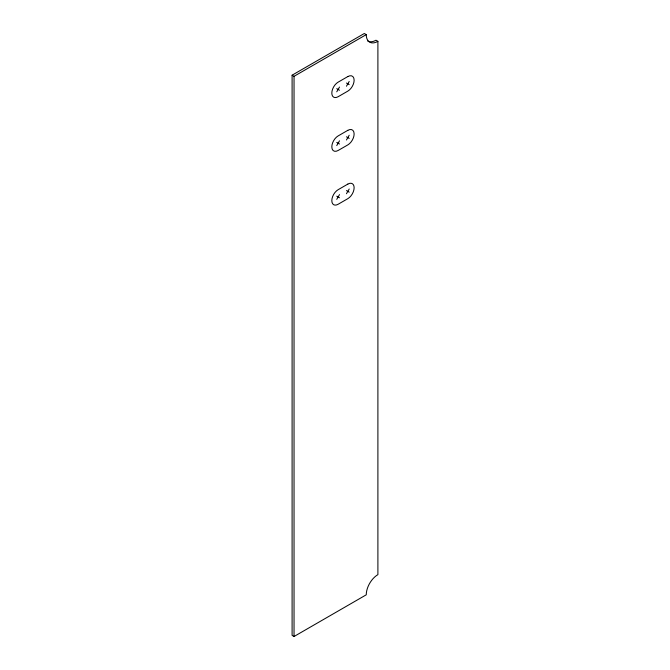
<?xml version="1.0" encoding="UTF-8"?>
<svg xmlns="http://www.w3.org/2000/svg" width="670" height="670" viewBox="0 0 670 670"><rect width="100%" height="100%" fill="white"/><g stroke="black" fill="none" stroke-linecap="round" stroke-linejoin="round"><path stroke-width="1" d="M336.75 91.815L339.497 87.066M346.457 86.221L349.196 81.464M336.75 145.591L339.497 140.834M346.457 139.988L349.196 135.231M336.75 199.358L339.497 194.602M346.457 193.756L349.196 189.007M292.103 75.191L364.321 33.5L366.255 34.622A16.465 9.506 -60 0 0 377.897 41.339L377.897 574.642A16.465 9.506 -60 0 0 366.255 594.809L294.038 636.5L292.103 635.378L292.103 75.191L294.038 76.313L366.255 34.622M377.897 41.339L375.962 40.225A16.465 9.506 -60 0 1 367.729 41.038M346.457 83.046L349.196 84.629M336.75 88.649L339.497 90.232M346.457 136.822L349.196 138.405M336.75 142.417L339.497 144M346.457 190.59L349.196 192.173M336.75 196.193L339.497 197.776M294.038 76.313L294.038 636.5M347.822 76.564L338.124 82.159A8.919 5.151 -60 0 0 331.817 93.08A8.919 5.151 -60 0 0 338.124 96.723L347.822 91.12A8.919 5.151 -60 0 0 354.128 80.199A8.919 5.151 -60 0 0 347.822 76.564M347.822 130.332L338.124 135.926A8.919 5.151 -60 0 0 331.817 146.856A8.919 5.151 -60 0 0 338.124 150.49L347.822 144.896A8.919 5.151 -60 0 0 354.128 133.966A8.919 5.151 -60 0 0 347.822 130.332M347.822 184.099L338.124 189.702A8.919 5.151 -60 0 0 331.817 200.623A8.919 5.151 -60 0 0 338.124 204.266L347.822 198.663A8.919 5.151 -60 0 0 354.128 187.742A8.919 5.151 -60 0 0 347.822 184.099"/></g></svg>
